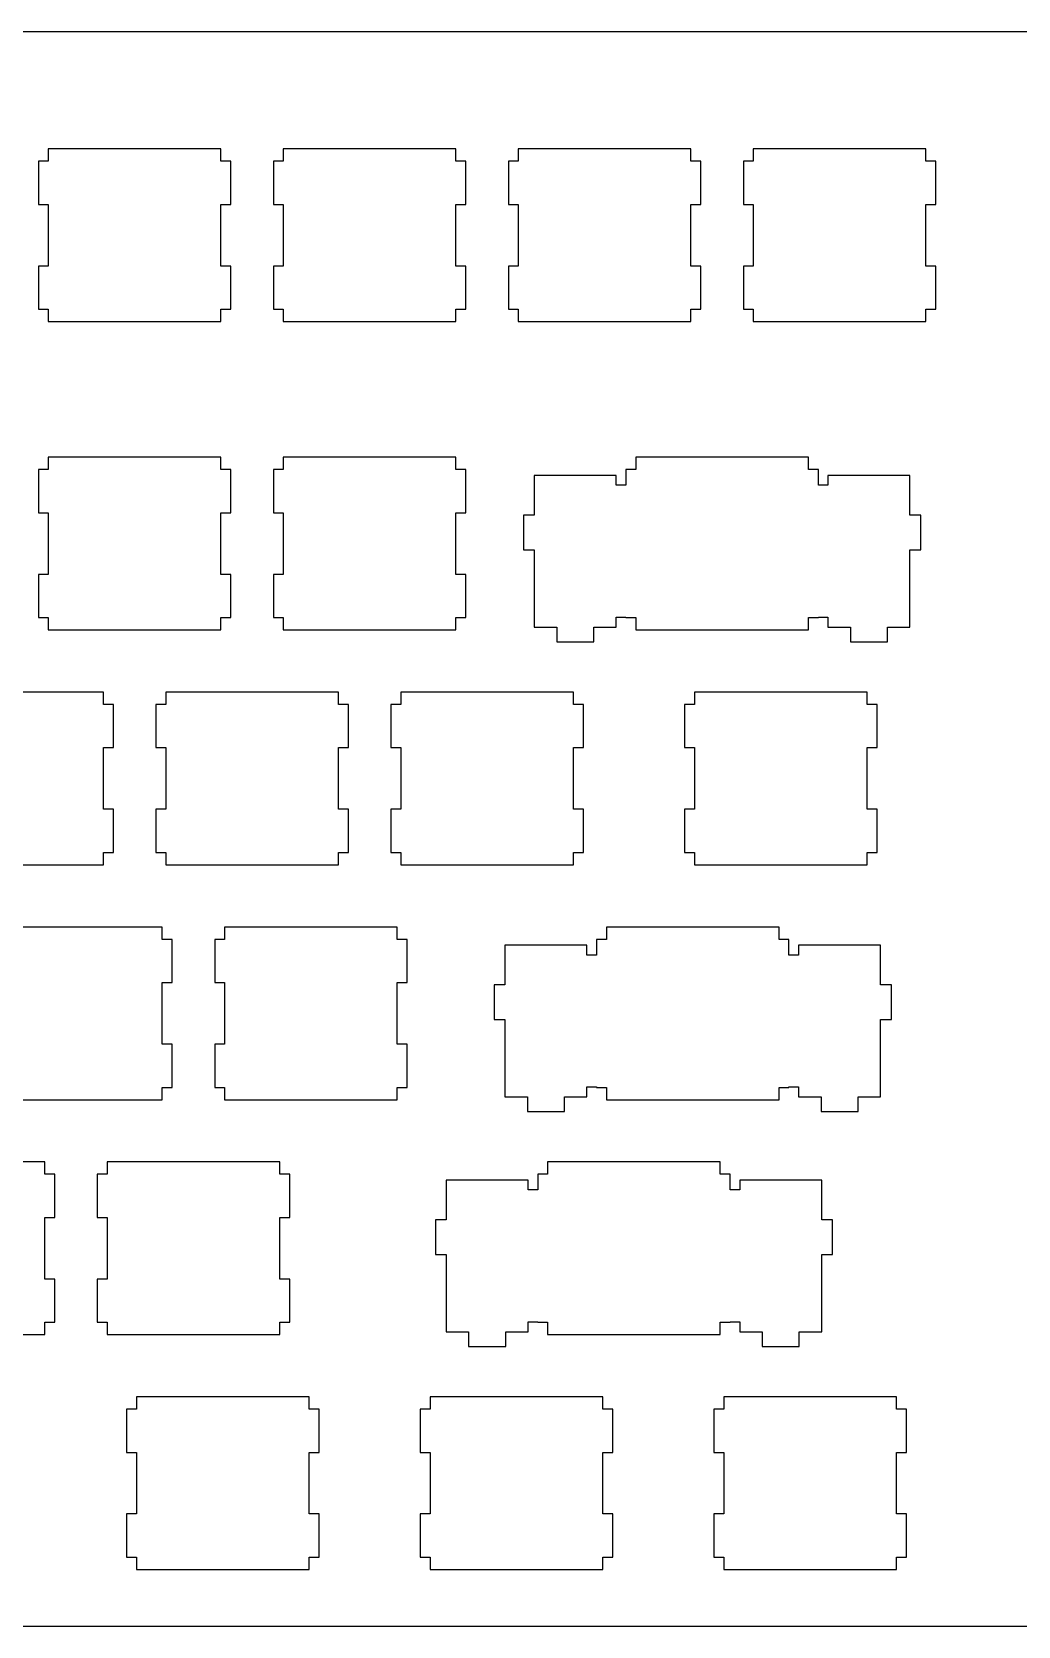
# Model space of a CAD drawing. Header units: millimetres. Extents: x 102 to 475, y 137 to 266.
# Drawn here: x 315 to 395, y 137 to 266.2 of the extents above; entities that cross this region are included whole.
import ezdxf

# ---------------------------------------------------------------- set-up
doc = ezdxf.new("R2010")
doc.units = ezdxf.units.MM
doc.layers.add('Default', color=7, linetype='Continuous')
doc.layers.add('KEYBOARD_(1)', color=7, linetype='Continuous')

# ---------------------------------------------------------------- blocks, each defined once
blk = doc.blocks.new('SE')
at = {"layer": 'KEYBOARD_(1)', "color": 7, "linetype": 'Continuous'}
for p, q in [((474.96, 266.24), (101.83, 266.24)), ((316.38, 256.75), (316.38, 255.75)), ((330.38, 256.75), (316.38, 256.75)), ((330.38, 255.75), (330.38, 256.75)), ((335.43, 256.75), (335.43, 255.75)), ((349.43, 256.75), (335.43, 256.75)), ((349.43, 255.75), (349.43, 256.75)), ((354.48, 256.75), (354.48, 255.75)), ((368.48, 256.75), (354.48, 256.75)), ((368.48, 255.75), (368.48, 256.75)), ((373.53, 256.75), (373.53, 255.75)), ((387.53, 256.75), (373.53, 256.75)), ((387.53, 255.75), (387.53, 256.75)), ((315.58, 255.75), (315.58, 252.25)), ((316.38, 255.75), (315.58, 255.75)), ((331.18, 255.75), (330.38, 255.75)), ((331.18, 252.25), (331.18, 255.75)), ((334.63, 255.75), (334.63, 252.25)), ((335.43, 255.75), (334.63, 255.75)), ((350.23, 255.75), (349.43, 255.75)), ((350.23, 252.25), (350.23, 255.75)), ((353.68, 255.75), (353.68, 252.25)), ((354.48, 255.75), (353.68, 255.75)), ((369.28, 255.75), (368.48, 255.75)), ((369.28, 252.25), (369.28, 255.75)), ((372.73, 255.75), (372.73, 252.25)), ((373.53, 255.75), (372.73, 255.75)), ((388.33, 255.75), (387.53, 255.75)), ((388.33, 252.25), (388.33, 255.75)), ((315.58, 252.25), (316.38, 252.25)), ((316.38, 252.25), (316.38, 247.25)), ((330.38, 252.25), (331.18, 252.25)), ((330.38, 247.25), (330.38, 252.25)), ((334.63, 252.25), (335.43, 252.25)), ((335.43, 252.25), (335.43, 247.25)), ((349.43, 252.25), (350.23, 252.25)), ((349.43, 247.25), (349.43, 252.25)), ((353.68, 252.25), (354.48, 252.25)), ((354.48, 252.25), (354.48, 247.25)), ((368.48, 252.25), (369.28, 252.25)), ((368.48, 247.25), (368.48, 252.25)), ((372.73, 252.25), (373.53, 252.25)), ((373.53, 252.25), (373.53, 247.25)), ((387.53, 252.25), (388.33, 252.25)), ((387.53, 247.25), (387.53, 252.25)), ((315.58, 247.25), (315.58, 243.75)), ((316.38, 247.25), (315.58, 247.25)), ((331.18, 247.25), (330.38, 247.25)), ((331.18, 243.75), (331.18, 247.25)), ((334.63, 247.25), (334.63, 243.75)), ((335.43, 247.25), (334.63, 247.25)), ((350.23, 247.25), (349.43, 247.25)), ((350.23, 243.75), (350.23, 247.25)), ((353.68, 247.25), (353.68, 243.75)), ((354.48, 247.25), (353.68, 247.25)), ((369.28, 247.25), (368.48, 247.25)), ((369.28, 243.75), (369.28, 247.25)), ((372.73, 247.25), (372.73, 243.75)), ((373.53, 247.25), (372.73, 247.25)), ((388.33, 247.25), (387.53, 247.25)), ((388.33, 243.75), (388.33, 247.25)), ((315.58, 243.75), (316.38, 243.75)), ((316.38, 243.75), (316.38, 242.75)), ((330.38, 243.75), (331.18, 243.75)), ((330.38, 242.75), (330.38, 243.75)), ((334.63, 243.75), (335.43, 243.75)), ((335.43, 243.75), (335.43, 242.75)), ((349.43, 243.75), (350.23, 243.75)), ((349.43, 242.75), (349.43, 243.75)), ((353.68, 243.75), (354.48, 243.75)), ((354.48, 243.75), (354.48, 242.75)), ((368.48, 243.75), (369.28, 243.75)), ((368.48, 242.75), (368.48, 243.75)), ((372.73, 243.75), (373.53, 243.75)), ((373.53, 243.75), (373.53, 242.75)), ((387.53, 243.75), (388.33, 243.75)), ((387.53, 242.75), (387.53, 243.75)), ((316.38, 242.75), (330.38, 242.75)), ((335.43, 242.75), (349.43, 242.75)), ((354.48, 242.75), (368.48, 242.75)), ((373.53, 242.75), (387.53, 242.75)), ((316.38, 231.75), (316.38, 230.75)), ((330.38, 231.75), (316.38, 231.75)), ((330.38, 230.75), (330.38, 231.75)), ((335.43, 231.75), (335.43, 230.75)), ((349.43, 231.75), (335.43, 231.75)), ((349.43, 230.75), (349.43, 231.75)), ((364.01, 231.75), (364.01, 230.75)), ((378.01, 231.75), (364.01, 231.75)), ((378.01, 230.75), (378.01, 231.75)), ((315.58, 230.75), (315.58, 227.25)), ((316.38, 230.75), (315.58, 230.75)), ((331.18, 230.75), (330.38, 230.75)), ((331.18, 227.25), (331.18, 230.75)), ((334.63, 230.75), (334.63, 227.25)), ((335.43, 230.75), (334.63, 230.75)), ((350.23, 230.75), (349.43, 230.75)), ((350.23, 227.25), (350.23, 230.75)), ((355.78, 230.28), (355.78, 227.05)), ((362.43, 230.28), (355.78, 230.28)), ((362.43, 229.48), (362.43, 230.28)), ((363.21, 230.75), (363.21, 229.48)), ((364.01, 230.75), (363.21, 230.75)), ((378.81, 230.75), (378.01, 230.75)), ((378.81, 229.48), (378.81, 230.75)), ((379.58, 230.28), (379.58, 229.48)), ((386.23, 230.28), (379.58, 230.28)), ((386.23, 227.05), (386.23, 230.28)), ((363.21, 229.48), (362.43, 229.48)), ((379.58, 229.48), (378.81, 229.48)), ((315.58, 227.25), (316.38, 227.25)), ((316.38, 227.25), (316.38, 222.25)), ((330.38, 227.25), (331.18, 227.25)), ((330.38, 222.25), (330.38, 227.25)), ((334.63, 227.25), (335.43, 227.25)), ((335.43, 227.25), (335.43, 222.25)), ((349.43, 227.25), (350.23, 227.25)), ((349.43, 222.25), (349.43, 227.25)), ((354.91, 227.05), (354.91, 224.25)), ((355.78, 227.05), (354.91, 227.05)), ((387.11, 227.05), (386.23, 227.05)), ((387.11, 224.25), (387.11, 227.05)), ((354.91, 224.25), (355.78, 224.25)), ((355.78, 224.25), (355.78, 217.98)), ((386.23, 224.25), (387.11, 224.25)), ((386.23, 217.98), (386.23, 224.25)), ((315.58, 222.25), (315.58, 218.75)), ((316.38, 222.25), (315.58, 222.25)), ((331.18, 222.25), (330.38, 222.25)), ((331.18, 218.75), (331.18, 222.25)), ((334.63, 222.25), (334.63, 218.75)), ((335.43, 222.25), (334.63, 222.25)), ((350.23, 222.25), (349.43, 222.25)), ((350.23, 218.75), (350.23, 222.25)), ((315.58, 218.75), (316.38, 218.75)), ((316.38, 218.75), (316.38, 217.75)), ((330.38, 218.75), (331.18, 218.75)), ((330.38, 217.75), (330.38, 218.75)), ((334.63, 218.75), (335.43, 218.75)), ((335.43, 218.75), (335.43, 217.75)), ((349.43, 218.75), (350.23, 218.75)), ((349.43, 217.75), (349.43, 218.75)), ((362.43, 218.78), (363.21, 218.78)), ((362.43, 217.98), (362.43, 218.78)), ((363.21, 218.78), (363.21, 218.75)), ((363.21, 218.75), (364.01, 218.75)), ((364.01, 218.75), (364.01, 217.75)), ((378.01, 218.75), (378.81, 218.75)), ((378.01, 217.75), (378.01, 218.75)), ((378.81, 218.78), (379.58, 218.78)), ((378.81, 218.75), (378.81, 218.78)), ((379.58, 218.78), (379.58, 217.98)), ((316.38, 217.75), (330.38, 217.75)), ((335.43, 217.75), (349.43, 217.75)), ((355.78, 217.98), (357.61, 217.98)), ((357.61, 217.98), (357.61, 216.78)), ((360.61, 217.98), (362.43, 217.98)), ((360.61, 216.78), (360.61, 217.98)), ((364.01, 217.75), (378.01, 217.75)), ((379.58, 217.98), (381.41, 217.98)), ((381.41, 217.98), (381.41, 216.78)), ((384.41, 217.98), (386.23, 217.98)), ((384.41, 216.78), (384.41, 217.98)), ((357.61, 216.78), (360.61, 216.78)), ((381.41, 216.78), (384.41, 216.78)), ((320.86, 212.7), (306.86, 212.7)), ((320.86, 211.7), (320.86, 212.7)), ((325.91, 212.7), (325.91, 211.7)), ((339.91, 212.7), (325.91, 212.7)), ((339.91, 211.7), (339.91, 212.7)), ((344.96, 212.7), (344.96, 211.7)), ((358.96, 212.7), (344.96, 212.7)), ((358.96, 211.7), (358.96, 212.7)), ((368.77, 212.7), (368.77, 211.7)), ((382.77, 212.7), (368.77, 212.7)), ((382.77, 211.7), (382.77, 212.7)), ((321.66, 211.7), (320.86, 211.7)), ((321.66, 208.2), (321.66, 211.7)), ((325.11, 211.7), (325.11, 208.2)), ((325.91, 211.7), (325.11, 211.7)), ((340.71, 211.7), (339.91, 211.7)), ((340.71, 208.2), (340.71, 211.7)), ((344.16, 211.7), (344.16, 208.2)), ((344.96, 211.7), (344.16, 211.7)), ((359.76, 211.7), (358.96, 211.7)), ((359.76, 208.2), (359.76, 211.7)), ((367.97, 211.7), (367.97, 208.2)), ((368.77, 211.7), (367.97, 211.7)), ((383.57, 211.7), (382.77, 211.7)), ((383.57, 208.2), (383.57, 211.7)), ((320.86, 208.2), (321.66, 208.2)), ((320.86, 203.2), (320.86, 208.2)), ((325.11, 208.2), (325.91, 208.2)), ((325.91, 208.2), (325.91, 203.2)), ((339.91, 208.2), (340.71, 208.2)), ((339.91, 203.2), (339.91, 208.2)), ((344.16, 208.2), (344.96, 208.2)), ((344.96, 208.2), (344.96, 203.2)), ((358.96, 208.2), (359.76, 208.2)), ((358.96, 203.2), (358.96, 208.2)), ((367.97, 208.2), (368.77, 208.2)), ((368.77, 208.2), (368.77, 203.2)), ((382.77, 208.2), (383.57, 208.2)), ((382.77, 203.2), (382.77, 208.2)), ((321.66, 203.2), (320.86, 203.2)), ((321.66, 199.7), (321.66, 203.2)), ((325.11, 203.2), (325.11, 199.7)), ((325.91, 203.2), (325.11, 203.2)), ((340.71, 203.2), (339.91, 203.2)), ((340.71, 199.7), (340.71, 203.2)), ((344.16, 203.2), (344.16, 199.7)), ((344.96, 203.2), (344.16, 203.2)), ((359.76, 203.2), (358.96, 203.2)), ((359.76, 199.7), (359.76, 203.2)), ((367.97, 203.2), (367.97, 199.7)), ((368.77, 203.2), (367.97, 203.2)), ((383.57, 203.2), (382.77, 203.2)), ((383.57, 199.7), (383.57, 203.2)), ((320.86, 199.7), (321.66, 199.7)), ((320.86, 198.7), (320.86, 199.7)), ((325.11, 199.7), (325.91, 199.7)), ((325.91, 199.7), (325.91, 198.7)), ((339.91, 199.7), (340.71, 199.7)), ((339.91, 198.7), (339.91, 199.7)), ((344.16, 199.7), (344.96, 199.7)), ((344.96, 199.7), (344.96, 198.7)), ((358.96, 199.7), (359.76, 199.7)), ((358.96, 198.7), (358.96, 199.7)), ((367.97, 199.7), (368.77, 199.7)), ((368.77, 199.7), (368.77, 198.7)), ((382.77, 199.7), (383.57, 199.7)), ((382.77, 198.7), (382.77, 199.7)), ((306.86, 198.7), (320.86, 198.7)), ((325.91, 198.7), (339.91, 198.7)), ((344.96, 198.7), (358.96, 198.7)), ((368.77, 198.7), (382.77, 198.7)), ((325.62, 193.65), (311.62, 193.65)), ((325.62, 192.65), (325.62, 193.65)), ((326.42, 192.65), (325.62, 192.65)), ((326.42, 189.15), (326.42, 192.65)), ((329.87, 192.65), (329.87, 189.15)), ((330.67, 192.65), (329.87, 192.65)), ((330.67, 193.65), (330.67, 192.65)), ((344.67, 193.65), (330.67, 193.65)), ((344.67, 192.65), (344.67, 193.65)), ((345.47, 192.65), (344.67, 192.65)), ((345.47, 189.15), (345.47, 192.65)), ((360.83, 192.65), (360.83, 191.38)), ((361.63, 192.65), (360.83, 192.65)), ((361.63, 193.65), (361.63, 192.65)), ((375.63, 193.65), (361.63, 193.65)), ((375.63, 192.65), (375.63, 193.65)), ((376.43, 192.65), (375.63, 192.65)), ((376.43, 191.38), (376.43, 192.65)), ((353.4, 192.18), (353.4, 188.95)), ((360.05, 192.18), (353.4, 192.18)), ((360.05, 191.38), (360.05, 192.18)), ((360.83, 191.38), (360.05, 191.38)), ((377.2, 191.38), (376.43, 191.38)), ((377.2, 192.18), (377.2, 191.38)), ((383.85, 192.18), (377.2, 192.18)), ((383.85, 188.95), (383.85, 192.18)), ((325.62, 189.15), (326.42, 189.15)), ((325.62, 184.15), (325.62, 189.15)), ((329.87, 189.15), (330.67, 189.15)), ((330.67, 189.15), (330.67, 184.15)), ((344.67, 189.15), (345.47, 189.15)), ((344.67, 184.15), (344.67, 189.15)), ((352.53, 188.95), (352.53, 186.15)), ((353.4, 188.95), (352.53, 188.95)), ((384.73, 188.95), (383.85, 188.95)), ((384.73, 186.15), (384.73, 188.95)), ((352.53, 186.15), (353.4, 186.15)), ((353.4, 186.15), (353.4, 179.88)), ((383.85, 186.15), (384.73, 186.15)), ((383.85, 179.88), (383.85, 186.15)), ((326.42, 184.15), (325.62, 184.15)), ((326.42, 180.65), (326.42, 184.15)), ((329.87, 184.15), (329.87, 180.65)), ((330.67, 184.15), (329.87, 184.15)), ((345.47, 184.15), (344.67, 184.15)), ((345.47, 180.65), (345.47, 184.15)), ((325.62, 180.65), (326.42, 180.65)), ((325.62, 179.65), (325.62, 180.65)), ((329.87, 180.65), (330.67, 180.65)), ((330.67, 180.65), (330.67, 179.65)), ((344.67, 180.65), (345.47, 180.65)), ((344.67, 179.65), (344.67, 180.65)), ((353.4, 179.88), (355.23, 179.88)), ((355.23, 179.88), (355.23, 178.68)), ((358.23, 179.88), (360.05, 179.88)), ((358.23, 178.68), (358.23, 179.88)), ((360.05, 180.68), (360.83, 180.68)), ((360.05, 179.88), (360.05, 180.68)), ((360.83, 180.68), (360.83, 180.65)), ((360.83, 180.65), (361.63, 180.65)), ((361.63, 180.65), (361.63, 179.65)), ((375.63, 180.65), (376.43, 180.65)), ((375.63, 179.65), (375.63, 180.65)), ((376.43, 180.68), (377.2, 180.68)), ((376.43, 180.65), (376.43, 180.68)), ((377.2, 180.68), (377.2, 179.88)), ((377.2, 179.88), (379.03, 179.88)), ((379.03, 179.88), (379.03, 178.68)), ((382.03, 179.88), (383.85, 179.88)), ((382.03, 178.68), (382.03, 179.88)), ((311.62, 179.65), (325.62, 179.65)), ((330.67, 179.65), (344.67, 179.65)), ((355.23, 178.68), (358.23, 178.68)), ((361.63, 179.65), (375.63, 179.65)), ((379.03, 178.68), (382.03, 178.68)), ((316.1, 174.6), (302.1, 174.6)), ((316.1, 173.6), (316.1, 174.6)), ((321.15, 174.6), (321.15, 173.6)), ((335.15, 174.6), (321.15, 174.6)), ((335.15, 173.6), (335.15, 174.6)), ((356.86, 174.6), (356.86, 173.6)), ((370.86, 174.6), (356.86, 174.6)), ((370.86, 173.6), (370.86, 174.6)), ((316.9, 173.6), (316.1, 173.6)), ((316.9, 170.1), (316.9, 173.6)), ((320.35, 173.6), (320.35, 170.1)), ((321.15, 173.6), (320.35, 173.6)), ((335.95, 173.6), (335.15, 173.6)), ((335.95, 170.1), (335.95, 173.6)), ((356.06, 173.6), (356.06, 172.33)), ((356.86, 173.6), (356.06, 173.6)), ((371.66, 173.6), (370.86, 173.6)), ((371.66, 172.33), (371.66, 173.6)), ((348.64, 173.13), (348.64, 169.9)), ((355.29, 173.13), (348.64, 173.13)), ((355.29, 172.33), (355.29, 173.13)), ((356.06, 172.33), (355.29, 172.33)), ((372.44, 172.33), (371.66, 172.33)), ((372.44, 173.13), (372.44, 172.33)), ((379.09, 173.13), (372.44, 173.13)), ((379.09, 169.9), (379.09, 173.13)), ((316.1, 170.1), (316.9, 170.1)), ((316.1, 165.1), (316.1, 170.1)), ((320.35, 170.1), (321.15, 170.1)), ((321.15, 170.1), (321.15, 165.1)), ((335.15, 170.1), (335.95, 170.1)), ((335.15, 165.1), (335.15, 170.1)), ((347.76, 169.9), (347.76, 167.1)), ((348.64, 169.9), (347.76, 169.9)), ((379.96, 169.9), (379.09, 169.9)), ((379.96, 167.1), (379.96, 169.9)), ((347.76, 167.1), (348.64, 167.1)), ((348.64, 167.1), (348.64, 160.83)), ((379.09, 167.1), (379.96, 167.1)), ((379.09, 160.83), (379.09, 167.1)), ((316.9, 165.1), (316.1, 165.1)), ((316.9, 161.6), (316.9, 165.1)), ((320.35, 165.1), (320.35, 161.6)), ((321.15, 165.1), (320.35, 165.1)), ((335.95, 165.1), (335.15, 165.1)), ((335.95, 161.6), (335.95, 165.1)), ((355.29, 161.63), (356.06, 161.63)), ((355.29, 160.83), (355.29, 161.63)), ((356.06, 161.63), (356.06, 161.6)), ((371.66, 161.63), (372.44, 161.63)), ((371.66, 161.6), (371.66, 161.63)), ((372.44, 161.63), (372.44, 160.83)), ((302.1, 160.6), (316.1, 160.6)), ((316.1, 161.6), (316.9, 161.6)), ((316.1, 160.6), (316.1, 161.6)), ((320.35, 161.6), (321.15, 161.6)), ((321.15, 161.6), (321.15, 160.6)), ((321.15, 160.6), (335.15, 160.6)), ((335.15, 161.6), (335.95, 161.6)), ((335.15, 160.6), (335.15, 161.6)), ((348.64, 160.83), (350.46, 160.83)), ((350.46, 160.83), (350.46, 159.63)), ((353.46, 160.83), (355.29, 160.83)), ((353.46, 159.63), (353.46, 160.83)), ((356.06, 161.6), (356.86, 161.6)), ((356.86, 161.6), (356.86, 160.6)), ((356.86, 160.6), (370.86, 160.6)), ((370.86, 161.6), (371.66, 161.6)), ((370.86, 160.6), (370.86, 161.6)), ((372.44, 160.83), (374.26, 160.83)), ((374.26, 160.83), (374.26, 159.63)), ((377.26, 160.83), (379.09, 160.83)), ((377.26, 159.63), (377.26, 160.83)), ((350.46, 159.63), (353.46, 159.63)), ((374.26, 159.63), (377.26, 159.63)), ((323.53, 155.55), (323.53, 154.55)), ((337.53, 155.55), (323.53, 155.55)), ((337.53, 154.55), (337.53, 155.55)), ((347.34, 155.55), (347.34, 154.55)), ((361.34, 155.55), (347.34, 155.55)), ((361.34, 154.55), (361.34, 155.55)), ((371.15, 155.55), (371.15, 154.55)), ((385.15, 155.55), (371.15, 155.55)), ((385.15, 154.55), (385.15, 155.55)), ((322.73, 154.55), (322.73, 151.05)), ((323.53, 154.55), (322.73, 154.55)), ((338.33, 154.55), (337.53, 154.55)), ((338.33, 151.05), (338.33, 154.55)), ((346.54, 154.55), (346.54, 151.05)), ((347.34, 154.55), (346.54, 154.55)), ((362.14, 154.55), (361.34, 154.55)), ((362.14, 151.05), (362.14, 154.55)), ((370.35, 154.55), (370.35, 151.05)), ((371.15, 154.55), (370.35, 154.55)), ((385.95, 154.55), (385.15, 154.55)), ((385.95, 151.05), (385.95, 154.55)), ((322.73, 151.05), (323.53, 151.05)), ((323.53, 151.05), (323.53, 146.05)), ((337.53, 151.05), (338.33, 151.05)), ((337.53, 146.05), (337.53, 151.05)), ((346.54, 151.05), (347.34, 151.05)), ((347.34, 151.05), (347.34, 146.05)), ((361.34, 151.05), (362.14, 151.05)), ((361.34, 146.05), (361.34, 151.05)), ((370.35, 151.05), (371.15, 151.05)), ((371.15, 151.05), (371.15, 146.05)), ((385.15, 151.05), (385.95, 151.05)), ((385.15, 146.05), (385.15, 151.05)), ((322.73, 146.05), (322.73, 142.55)), ((323.53, 146.05), (322.73, 146.05)), ((338.33, 146.05), (337.53, 146.05)), ((338.33, 142.55), (338.33, 146.05)), ((346.54, 146.05), (346.54, 142.55)), ((347.34, 146.05), (346.54, 146.05)), ((362.14, 146.05), (361.34, 146.05)), ((362.14, 142.55), (362.14, 146.05)), ((370.35, 146.05), (370.35, 142.55)), ((371.15, 146.05), (370.35, 146.05)), ((385.95, 146.05), (385.15, 146.05)), ((385.95, 142.55), (385.95, 146.05)), ((322.73, 142.55), (323.53, 142.55)), ((323.53, 142.55), (323.53, 141.55)), ((337.53, 142.55), (338.33, 142.55)), ((337.53, 141.55), (337.53, 142.55)), ((346.54, 142.55), (347.34, 142.55)), ((347.34, 142.55), (347.34, 141.55)), ((361.34, 142.55), (362.14, 142.55)), ((361.34, 141.55), (361.34, 142.55)), ((370.35, 142.55), (371.15, 142.55)), ((371.15, 142.55), (371.15, 141.55)), ((385.15, 142.55), (385.95, 142.55)), ((385.15, 141.55), (385.15, 142.55)), ((323.53, 141.55), (337.53, 141.55)), ((347.34, 141.55), (361.34, 141.55)), ((371.15, 141.55), (385.15, 141.55)), ((101.83, 136.96), (474.96, 136.96))]:
    blk.add_line(p, q, dxfattribs=at)
blk = doc.blocks.new('SE1')
at = {"layer": 'KEYBOARD_(1)', "color": 7, "linetype": 'Continuous'}
for p, q in [((474.96, 266.24), (101.83, 266.24)), ((316.38, 256.75), (316.38, 255.75)), ((330.38, 256.75), (316.38, 256.75)), ((330.38, 255.75), (330.38, 256.75)), ((335.43, 256.75), (335.43, 255.75)), ((349.43, 256.75), (335.43, 256.75)), ((349.43, 255.75), (349.43, 256.75)), ((354.48, 256.75), (354.48, 255.75)), ((368.48, 256.75), (354.48, 256.75)), ((368.48, 255.75), (368.48, 256.75)), ((373.53, 256.75), (373.53, 255.75)), ((387.53, 256.75), (373.53, 256.75)), ((387.53, 255.75), (387.53, 256.75)), ((315.58, 255.75), (315.58, 252.25)), ((316.38, 255.75), (315.58, 255.75)), ((331.18, 255.75), (330.38, 255.75)), ((331.18, 252.25), (331.18, 255.75)), ((334.63, 255.75), (334.63, 252.25)), ((335.43, 255.75), (334.63, 255.75)), ((350.23, 255.75), (349.43, 255.75)), ((350.23, 252.25), (350.23, 255.75)), ((353.68, 255.75), (353.68, 252.25)), ((354.48, 255.75), (353.68, 255.75)), ((369.28, 255.75), (368.48, 255.75)), ((369.28, 252.25), (369.28, 255.75)), ((372.73, 255.75), (372.73, 252.25)), ((373.53, 255.75), (372.73, 255.75)), ((388.33, 255.75), (387.53, 255.75)), ((388.33, 252.25), (388.33, 255.75)), ((315.58, 252.25), (316.38, 252.25)), ((316.38, 252.25), (316.38, 247.25)), ((330.38, 252.25), (331.18, 252.25)), ((330.38, 247.25), (330.38, 252.25)), ((334.63, 252.25), (335.43, 252.25)), ((335.43, 252.25), (335.43, 247.25)), ((349.43, 252.25), (350.23, 252.25)), ((349.43, 247.25), (349.43, 252.25)), ((353.68, 252.25), (354.48, 252.25)), ((354.48, 252.25), (354.48, 247.25)), ((368.48, 252.25), (369.28, 252.25)), ((368.48, 247.25), (368.48, 252.25)), ((372.73, 252.25), (373.53, 252.25)), ((373.53, 252.25), (373.53, 247.25)), ((387.53, 252.25), (388.33, 252.25)), ((387.53, 247.25), (387.53, 252.25)), ((315.58, 247.25), (315.58, 243.75)), ((316.38, 247.25), (315.58, 247.25)), ((331.18, 247.25), (330.38, 247.25)), ((331.18, 243.75), (331.18, 247.25)), ((334.63, 247.25), (334.63, 243.75)), ((335.43, 247.25), (334.63, 247.25)), ((350.23, 247.25), (349.43, 247.25)), ((350.23, 243.75), (350.23, 247.25)), ((353.68, 247.25), (353.68, 243.75)), ((354.48, 247.25), (353.68, 247.25)), ((369.28, 247.25), (368.48, 247.25)), ((369.28, 243.75), (369.28, 247.25)), ((372.73, 247.25), (372.73, 243.75)), ((373.53, 247.25), (372.73, 247.25)), ((388.33, 247.25), (387.53, 247.25)), ((388.33, 243.75), (388.33, 247.25)), ((315.58, 243.75), (316.38, 243.75)), ((316.38, 243.75), (316.38, 242.75)), ((330.38, 243.75), (331.18, 243.75)), ((330.38, 242.75), (330.38, 243.75)), ((334.63, 243.75), (335.43, 243.75)), ((335.43, 243.75), (335.43, 242.75)), ((349.43, 243.75), (350.23, 243.75)), ((349.43, 242.75), (349.43, 243.75)), ((353.68, 243.75), (354.48, 243.75)), ((354.48, 243.75), (354.48, 242.75)), ((368.48, 243.75), (369.28, 243.75)), ((368.48, 242.75), (368.48, 243.75)), ((372.73, 243.75), (373.53, 243.75)), ((373.53, 243.75), (373.53, 242.75)), ((387.53, 243.75), (388.33, 243.75)), ((387.53, 242.75), (387.53, 243.75)), ((316.38, 242.75), (330.38, 242.75)), ((335.43, 242.75), (349.43, 242.75)), ((354.48, 242.75), (368.48, 242.75)), ((373.53, 242.75), (387.53, 242.75)), ((316.38, 231.75), (316.38, 230.75)), ((330.38, 231.75), (316.38, 231.75)), ((330.38, 230.75), (330.38, 231.75)), ((335.43, 231.75), (335.43, 230.75)), ((349.43, 231.75), (335.43, 231.75)), ((349.43, 230.75), (349.43, 231.75)), ((364.01, 231.75), (364.01, 230.75)), ((378.01, 231.75), (364.01, 231.75)), ((378.01, 230.75), (378.01, 231.75)), ((315.58, 230.75), (315.58, 227.25)), ((316.38, 230.75), (315.58, 230.75)), ((331.18, 230.75), (330.38, 230.75)), ((331.18, 227.25), (331.18, 230.75)), ((334.63, 230.75), (334.63, 227.25)), ((335.43, 230.75), (334.63, 230.75)), ((350.23, 230.75), (349.43, 230.75)), ((350.23, 227.25), (350.23, 230.75)), ((355.78, 230.28), (355.78, 227.05)), ((362.43, 230.28), (355.78, 230.28)), ((362.43, 229.48), (362.43, 230.28)), ((363.21, 230.75), (363.21, 229.48)), ((364.01, 230.75), (363.21, 230.75)), ((378.81, 230.75), (378.01, 230.75)), ((378.81, 229.48), (378.81, 230.75)), ((379.58, 230.28), (379.58, 229.48)), ((386.23, 230.28), (379.58, 230.28)), ((386.23, 227.05), (386.23, 230.28)), ((363.21, 229.48), (362.43, 229.48)), ((379.58, 229.48), (378.81, 229.48)), ((315.58, 227.25), (316.38, 227.25)), ((316.38, 227.25), (316.38, 222.25)), ((330.38, 227.25), (331.18, 227.25)), ((330.38, 222.25), (330.38, 227.25)), ((334.63, 227.25), (335.43, 227.25)), ((335.43, 227.25), (335.43, 222.25)), ((349.43, 227.25), (350.23, 227.25)), ((349.43, 222.25), (349.43, 227.25)), ((354.91, 227.05), (354.91, 224.25)), ((355.78, 227.05), (354.91, 227.05)), ((387.11, 227.05), (386.23, 227.05)), ((387.11, 224.25), (387.11, 227.05)), ((354.91, 224.25), (355.78, 224.25)), ((355.78, 224.25), (355.78, 217.98)), ((386.23, 224.25), (387.11, 224.25)), ((386.23, 217.98), (386.23, 224.25)), ((315.58, 222.25), (315.58, 218.75)), ((316.38, 222.25), (315.58, 222.25)), ((331.18, 222.25), (330.38, 222.25)), ((331.18, 218.75), (331.18, 222.25)), ((334.63, 222.25), (334.63, 218.75)), ((335.43, 222.25), (334.63, 222.25)), ((350.23, 222.25), (349.43, 222.25)), ((350.23, 218.75), (350.23, 222.25)), ((315.58, 218.75), (316.38, 218.75)), ((316.38, 218.75), (316.38, 217.75)), ((330.38, 218.75), (331.18, 218.75)), ((330.38, 217.75), (330.38, 218.75)), ((334.63, 218.75), (335.43, 218.75)), ((335.43, 218.75), (335.43, 217.75)), ((349.43, 218.75), (350.23, 218.75)), ((349.43, 217.75), (349.43, 218.75)), ((362.43, 218.78), (363.21, 218.78)), ((362.43, 217.98), (362.43, 218.78)), ((363.21, 218.78), (363.21, 218.75)), ((363.21, 218.75), (364.01, 218.75)), ((364.01, 218.75), (364.01, 217.75)), ((378.01, 218.75), (378.81, 218.75)), ((378.01, 217.75), (378.01, 218.75)), ((378.81, 218.78), (379.58, 218.78)), ((378.81, 218.75), (378.81, 218.78)), ((379.58, 218.78), (379.58, 217.98)), ((316.38, 217.75), (330.38, 217.75)), ((335.43, 217.75), (349.43, 217.75)), ((355.78, 217.98), (357.61, 217.98)), ((357.61, 217.98), (357.61, 216.78)), ((360.61, 217.98), (362.43, 217.98)), ((360.61, 216.78), (360.61, 217.98)), ((364.01, 217.75), (378.01, 217.75)), ((379.58, 217.98), (381.41, 217.98)), ((381.41, 217.98), (381.41, 216.78)), ((384.41, 217.98), (386.23, 217.98)), ((384.41, 216.78), (384.41, 217.98)), ((357.61, 216.78), (360.61, 216.78)), ((381.41, 216.78), (384.41, 216.78)), ((320.86, 212.7), (306.86, 212.7)), ((320.86, 211.7), (320.86, 212.7)), ((325.91, 212.7), (325.91, 211.7)), ((339.91, 212.7), (325.91, 212.7)), ((339.91, 211.7), (339.91, 212.7)), ((344.96, 212.7), (344.96, 211.7)), ((358.96, 212.7), (344.96, 212.7)), ((358.96, 211.7), (358.96, 212.7)), ((368.77, 212.7), (368.77, 211.7)), ((382.77, 212.7), (368.77, 212.7)), ((382.77, 211.7), (382.77, 212.7)), ((321.66, 211.7), (320.86, 211.7)), ((321.66, 208.2), (321.66, 211.7)), ((325.11, 211.7), (325.11, 208.2)), ((325.91, 211.7), (325.11, 211.7)), ((340.71, 211.7), (339.91, 211.7)), ((340.71, 208.2), (340.71, 211.7)), ((344.16, 211.7), (344.16, 208.2)), ((344.96, 211.7), (344.16, 211.7)), ((359.76, 211.7), (358.96, 211.7)), ((359.76, 208.2), (359.76, 211.7)), ((367.97, 211.7), (367.97, 208.2)), ((368.77, 211.7), (367.97, 211.7)), ((383.57, 211.7), (382.77, 211.7)), ((383.57, 208.2), (383.57, 211.7)), ((320.86, 208.2), (321.66, 208.2)), ((320.86, 203.2), (320.86, 208.2)), ((325.11, 208.2), (325.91, 208.2)), ((325.91, 208.2), (325.91, 203.2)), ((339.91, 208.2), (340.71, 208.2)), ((339.91, 203.2), (339.91, 208.2)), ((344.16, 208.2), (344.96, 208.2)), ((344.96, 208.2), (344.96, 203.2)), ((358.96, 208.2), (359.76, 208.2)), ((358.96, 203.2), (358.96, 208.2)), ((367.97, 208.2), (368.77, 208.2)), ((368.77, 208.2), (368.77, 203.2)), ((382.77, 208.2), (383.57, 208.2)), ((382.77, 203.2), (382.77, 208.2)), ((321.66, 203.2), (320.86, 203.2)), ((321.66, 199.7), (321.66, 203.2)), ((325.11, 203.2), (325.11, 199.7)), ((325.91, 203.2), (325.11, 203.2)), ((340.71, 203.2), (339.91, 203.2)), ((340.71, 199.7), (340.71, 203.2)), ((344.16, 203.2), (344.16, 199.7)), ((344.96, 203.2), (344.16, 203.2)), ((359.76, 203.2), (358.96, 203.2)), ((359.76, 199.7), (359.76, 203.2)), ((367.97, 203.2), (367.97, 199.7)), ((368.77, 203.2), (367.97, 203.2)), ((383.57, 203.2), (382.77, 203.2)), ((383.57, 199.7), (383.57, 203.2)), ((320.86, 199.7), (321.66, 199.7)), ((320.86, 198.7), (320.86, 199.7)), ((325.11, 199.7), (325.91, 199.7)), ((325.91, 199.7), (325.91, 198.7)), ((339.91, 199.7), (340.71, 199.7)), ((339.91, 198.7), (339.91, 199.7)), ((344.16, 199.7), (344.96, 199.7)), ((344.96, 199.7), (344.96, 198.7)), ((358.96, 199.7), (359.76, 199.7)), ((358.96, 198.7), (358.96, 199.7)), ((367.97, 199.7), (368.77, 199.7)), ((368.77, 199.7), (368.77, 198.7)), ((382.77, 199.7), (383.57, 199.7)), ((382.77, 198.7), (382.77, 199.7)), ((306.86, 198.7), (320.86, 198.7)), ((325.91, 198.7), (339.91, 198.7)), ((344.96, 198.7), (358.96, 198.7)), ((368.77, 198.7), (382.77, 198.7)), ((325.62, 193.65), (311.62, 193.65)), ((325.62, 192.65), (325.62, 193.65)), ((326.42, 192.65), (325.62, 192.65)), ((326.42, 189.15), (326.42, 192.65)), ((329.87, 192.65), (329.87, 189.15)), ((330.67, 192.65), (329.87, 192.65)), ((330.67, 193.65), (330.67, 192.65)), ((344.67, 193.65), (330.67, 193.65)), ((344.67, 192.65), (344.67, 193.65)), ((345.47, 192.65), (344.67, 192.65)), ((345.47, 189.15), (345.47, 192.65)), ((360.83, 192.65), (360.83, 191.38)), ((361.63, 192.65), (360.83, 192.65)), ((361.63, 193.65), (361.63, 192.65)), ((375.63, 193.65), (361.63, 193.65)), ((375.63, 192.65), (375.63, 193.65)), ((376.43, 192.65), (375.63, 192.65)), ((376.43, 191.38), (376.43, 192.65)), ((353.4, 192.18), (353.4, 188.95)), ((360.05, 192.18), (353.4, 192.18)), ((360.05, 191.38), (360.05, 192.18)), ((360.83, 191.38), (360.05, 191.38)), ((377.2, 191.38), (376.43, 191.38)), ((377.2, 192.18), (377.2, 191.38)), ((383.85, 192.18), (377.2, 192.18)), ((383.85, 188.95), (383.85, 192.18)), ((325.62, 189.15), (326.42, 189.15)), ((325.62, 184.15), (325.62, 189.15)), ((329.87, 189.15), (330.67, 189.15)), ((330.67, 189.15), (330.67, 184.15)), ((344.67, 189.15), (345.47, 189.15)), ((344.67, 184.15), (344.67, 189.15)), ((352.53, 188.95), (352.53, 186.15)), ((353.4, 188.95), (352.53, 188.95)), ((384.73, 188.95), (383.85, 188.95)), ((384.73, 186.15), (384.73, 188.95)), ((352.53, 186.15), (353.4, 186.15)), ((353.4, 186.15), (353.4, 179.88)), ((383.85, 186.15), (384.73, 186.15)), ((383.85, 179.88), (383.85, 186.15)), ((326.42, 184.15), (325.62, 184.15)), ((326.42, 180.65), (326.42, 184.15)), ((329.87, 184.15), (329.87, 180.65)), ((330.67, 184.15), (329.87, 184.15)), ((345.47, 184.15), (344.67, 184.15)), ((345.47, 180.65), (345.47, 184.15)), ((325.62, 180.65), (326.42, 180.65)), ((325.62, 179.65), (325.62, 180.65)), ((329.87, 180.65), (330.67, 180.65)), ((330.67, 180.65), (330.67, 179.65)), ((344.67, 180.65), (345.47, 180.65)), ((344.67, 179.65), (344.67, 180.65)), ((353.4, 179.88), (355.23, 179.88)), ((355.23, 179.88), (355.23, 178.68)), ((358.23, 179.88), (360.05, 179.88)), ((358.23, 178.68), (358.23, 179.88)), ((360.05, 180.68), (360.83, 180.68)), ((360.05, 179.88), (360.05, 180.68)), ((360.83, 180.68), (360.83, 180.65)), ((360.83, 180.65), (361.63, 180.65)), ((361.63, 180.65), (361.63, 179.65)), ((375.63, 180.65), (376.43, 180.65)), ((375.63, 179.65), (375.63, 180.65)), ((376.43, 180.68), (377.2, 180.68)), ((376.43, 180.65), (376.43, 180.68)), ((377.2, 180.68), (377.2, 179.88)), ((377.2, 179.88), (379.03, 179.88)), ((379.03, 179.88), (379.03, 178.68)), ((382.03, 179.88), (383.85, 179.88)), ((382.03, 178.68), (382.03, 179.88)), ((311.62, 179.65), (325.62, 179.65)), ((330.67, 179.65), (344.67, 179.65)), ((355.23, 178.68), (358.23, 178.68)), ((361.63, 179.65), (375.63, 179.65)), ((379.03, 178.68), (382.03, 178.68)), ((316.1, 174.6), (302.1, 174.6)), ((316.1, 173.6), (316.1, 174.6)), ((321.15, 174.6), (321.15, 173.6)), ((335.15, 174.6), (321.15, 174.6)), ((335.15, 173.6), (335.15, 174.6)), ((356.86, 174.6), (356.86, 173.6)), ((370.86, 174.6), (356.86, 174.6)), ((370.86, 173.6), (370.86, 174.6)), ((316.9, 173.6), (316.1, 173.6)), ((316.9, 170.1), (316.9, 173.6)), ((320.35, 173.6), (320.35, 170.1)), ((321.15, 173.6), (320.35, 173.6)), ((335.95, 173.6), (335.15, 173.6)), ((335.95, 170.1), (335.95, 173.6)), ((356.06, 173.6), (356.06, 172.33)), ((356.86, 173.6), (356.06, 173.6)), ((371.66, 173.6), (370.86, 173.6)), ((371.66, 172.33), (371.66, 173.6)), ((348.64, 173.13), (348.64, 169.9)), ((355.29, 173.13), (348.64, 173.13)), ((355.29, 172.33), (355.29, 173.13)), ((356.06, 172.33), (355.29, 172.33)), ((372.44, 172.33), (371.66, 172.33)), ((372.44, 173.13), (372.44, 172.33)), ((379.09, 173.13), (372.44, 173.13)), ((379.09, 169.9), (379.09, 173.13)), ((316.1, 170.1), (316.9, 170.1)), ((316.1, 165.1), (316.1, 170.1)), ((320.35, 170.1), (321.15, 170.1)), ((321.15, 170.1), (321.15, 165.1)), ((335.15, 170.1), (335.95, 170.1)), ((335.15, 165.1), (335.15, 170.1)), ((347.76, 169.9), (347.76, 167.1)), ((348.64, 169.9), (347.76, 169.9)), ((379.96, 169.9), (379.09, 169.9)), ((379.96, 167.1), (379.96, 169.9)), ((347.76, 167.1), (348.64, 167.1)), ((348.64, 167.1), (348.64, 160.83)), ((379.09, 167.1), (379.96, 167.1)), ((379.09, 160.83), (379.09, 167.1)), ((316.9, 165.1), (316.1, 165.1)), ((316.9, 161.6), (316.9, 165.1)), ((320.35, 165.1), (320.35, 161.6)), ((321.15, 165.1), (320.35, 165.1)), ((335.95, 165.1), (335.15, 165.1)), ((335.95, 161.6), (335.95, 165.1)), ((355.29, 161.63), (356.06, 161.63)), ((355.29, 160.83), (355.29, 161.63)), ((356.06, 161.63), (356.06, 161.6)), ((371.66, 161.63), (372.44, 161.63)), ((371.66, 161.6), (371.66, 161.63)), ((372.44, 161.63), (372.44, 160.83)), ((302.1, 160.6), (316.1, 160.6)), ((316.1, 161.6), (316.9, 161.6)), ((316.1, 160.6), (316.1, 161.6)), ((320.35, 161.6), (321.15, 161.6)), ((321.15, 161.6), (321.15, 160.6)), ((321.15, 160.6), (335.15, 160.6)), ((335.15, 161.6), (335.95, 161.6)), ((335.15, 160.6), (335.15, 161.6)), ((348.64, 160.83), (350.46, 160.83)), ((350.46, 160.83), (350.46, 159.63)), ((353.46, 160.83), (355.29, 160.83)), ((353.46, 159.63), (353.46, 160.83)), ((356.06, 161.6), (356.86, 161.6)), ((356.86, 161.6), (356.86, 160.6)), ((356.86, 160.6), (370.86, 160.6)), ((370.86, 161.6), (371.66, 161.6)), ((370.86, 160.6), (370.86, 161.6)), ((372.44, 160.83), (374.26, 160.83)), ((374.26, 160.83), (374.26, 159.63)), ((377.26, 160.83), (379.09, 160.83)), ((377.26, 159.63), (377.26, 160.83)), ((350.46, 159.63), (353.46, 159.63)), ((374.26, 159.63), (377.26, 159.63)), ((323.53, 155.55), (323.53, 154.55)), ((337.53, 155.55), (323.53, 155.55)), ((337.53, 154.55), (337.53, 155.55)), ((347.34, 155.55), (347.34, 154.55)), ((361.34, 155.55), (347.34, 155.55)), ((361.34, 154.55), (361.34, 155.55)), ((371.15, 155.55), (371.15, 154.55)), ((385.15, 155.55), (371.15, 155.55)), ((385.15, 154.55), (385.15, 155.55)), ((322.73, 154.55), (322.73, 151.05)), ((323.53, 154.55), (322.73, 154.55)), ((338.33, 154.55), (337.53, 154.55)), ((338.33, 151.05), (338.33, 154.55)), ((346.54, 154.55), (346.54, 151.05)), ((347.34, 154.55), (346.54, 154.55)), ((362.14, 154.55), (361.34, 154.55)), ((362.14, 151.05), (362.14, 154.55)), ((370.35, 154.55), (370.35, 151.05)), ((371.15, 154.55), (370.35, 154.55)), ((385.95, 154.55), (385.15, 154.55)), ((385.95, 151.05), (385.95, 154.55)), ((322.73, 151.05), (323.53, 151.05)), ((323.53, 151.05), (323.53, 146.05)), ((337.53, 151.05), (338.33, 151.05)), ((337.53, 146.05), (337.53, 151.05)), ((346.54, 151.05), (347.34, 151.05)), ((347.34, 151.05), (347.34, 146.05)), ((361.34, 151.05), (362.14, 151.05)), ((361.34, 146.05), (361.34, 151.05)), ((370.35, 151.05), (371.15, 151.05)), ((371.15, 151.05), (371.15, 146.05)), ((385.15, 151.05), (385.95, 151.05)), ((385.15, 146.05), (385.15, 151.05)), ((322.73, 146.05), (322.73, 142.55)), ((323.53, 146.05), (322.73, 146.05)), ((338.33, 146.05), (337.53, 146.05)), ((338.33, 142.55), (338.33, 146.05)), ((346.54, 146.05), (346.54, 142.55)), ((347.34, 146.05), (346.54, 146.05)), ((362.14, 146.05), (361.34, 146.05)), ((362.14, 142.55), (362.14, 146.05)), ((370.35, 146.05), (370.35, 142.55)), ((371.15, 146.05), (370.35, 146.05)), ((385.95, 146.05), (385.15, 146.05)), ((385.95, 142.55), (385.95, 146.05)), ((322.73, 142.55), (323.53, 142.55)), ((323.53, 142.55), (323.53, 141.55)), ((337.53, 142.55), (338.33, 142.55)), ((337.53, 141.55), (337.53, 142.55)), ((346.54, 142.55), (347.34, 142.55)), ((347.34, 142.55), (347.34, 141.55)), ((361.34, 142.55), (362.14, 142.55)), ((361.34, 141.55), (361.34, 142.55)), ((370.35, 142.55), (371.15, 142.55)), ((371.15, 142.55), (371.15, 141.55)), ((385.15, 142.55), (385.95, 142.55)), ((385.15, 141.55), (385.15, 142.55)), ((323.53, 141.55), (337.53, 141.55)), ((347.34, 141.55), (361.34, 141.55)), ((371.15, 141.55), (385.15, 141.55)), ((101.83, 136.96), (474.96, 136.96))]:
    blk.add_line(p, q, dxfattribs=at)

msp = doc.modelspace()

# ---------------------------------------------------------------- block references
at = {"layer": 'Default'}
for name in ['SE', 'SE1']:
    msp.add_blockref(name, (0, 0), dxfattribs=at)

doc.saveas('drawing.dxf')
